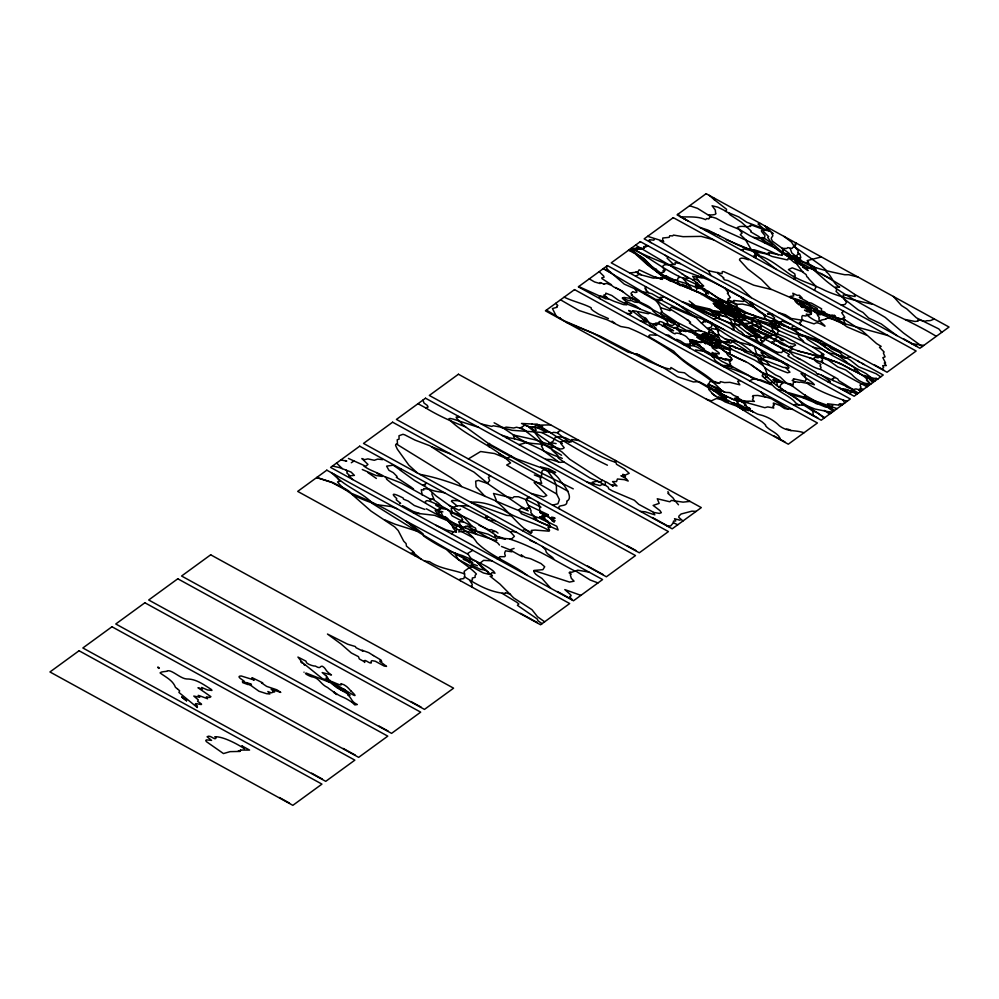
<?xml version="1.0" encoding="UTF-8"?>
<svg xmlns="http://www.w3.org/2000/svg" width="999" height="999" viewBox="0 0 999 999"><rect width="100%" height="100%" fill="white"/><g stroke="black" fill="none" stroke-linecap="round" stroke-linejoin="round"><path stroke-width="1.5" d="M813.773 269.181L808.191 268.057A8.404 1.961 27.2 0 0 806.443 267.595L804.907 267.395L807.579 268.544L806.668 268.918L808.091 270.604L802.672 267.12L804.232 267.233L800.224 264.26L804.52 266.92L802.209 264.872L794.392 262.65L789.235 258.266L792.532 258.616L785.339 254.895L790.321 256.506L779.982 250.399L750.074 235.776L739.485 229.52L727.447 224.538L716.071 218.232L711.026 216.758L697.489 208.354L689.61 205.719M401.348 469.068L400.462 470.379L414.573 480.507L426.935 487.687L436.251 496.053L454.358 509.078L454.97 510.501L463.861 517.195L472.327 526.56L467.37 526.223L497.552 542.769L499.512 545.079M410.826 553.521L413.049 552.447L421.191 559.215M710.988 275.562L708.416 270.717L722.077 273.651L722.277 271.591L723.738 271.616L753.758 285.202L772.102 289.673L797.652 300.674L811.238 310.327L845.404 324.038L843.168 319.28L836.5 317.844L834.34 315.197L834.677 315.871L832.005 314.997L831.405 315.622L826.148 313.836L824.6 312.038L821.066 310.677L821.64 308.816L811.5 303.159L806.892 302.135L807.429 301.76L799.325 297.315L802.085 297.902L799.437 295.254L797.239 295.354L792.819 293.231L793.78 295.954L790.246 296.366L795.129 300.125M724.6 287.887L728.471 292.769L727.347 293.219L730.394 297.527L728.895 298.551C724.487 299.3 736.101 303.409 733.728 300.437L743.194 301.473L744.155 300.549L753.034 306.693M770.753 330.956L774.163 331.805M717.856 272.34L717.906 273.451L723.838 277.909L723.226 278.359L724.525 279.832L727.896 280.557L740.234 287.125L751.31 297.702M615.434 462.15L615.521 460.489M760.589 344.855C758.229 341.483 755.669 338.773 756.068 337.55L747.539 333.104L735.326 323.651L733.828 319.443L736.013 317.495L741.62 314.972L745.179 315.946M667.22 526.086L670.641 525.949L673.388 522.752L673.488 521.116L675.799 520.991L674.525 518.706L680.057 520.254M432.704 499.063L438.573 503.259C446.441 510.439 430.244 499.925 426.386 500.711L425.224 501.91L425.799 503.259M626.71 313.411L630.644 313.811L630.606 312.999L631.693 313.099L628.696 310.464L631.992 311.626L632.866 311.488L632.654 310.714L636.713 311.276C638.249 312.637 639.56 315.334 643.793 317.345C647.452 317.694 647.152 322.015 651.223 325.699L652.085 327.098L649.7 326.024M623.788 299.438L625.411 299.9L622.252 298.052L627.335 302.772L625.124 302.547L625.736 303.596L624.999 303.434L618.618 300.362L611.838 295.517L605.781 293.157L605.744 294.568L603.808 295.092L608.516 298.876L614.273 301.398L623.463 304.595L626.81 304.795L626.336 304.158M712.075 298.401L726.273 302.947L729.807 306.481C723.676 308.741 734.852 310.789 732.542 313.224L729.495 311.538L726.385 313.137L726.585 313.911L724.725 313.661M793.98 405.257L794.48 404.583L804.445 405.394M733.766 399.737L730.269 398.164M719.567 347.39L725.374 352.023L748.288 362.999L763.099 373.102L769.542 375.349L783.578 382.542L789.385 383.791L803.858 394.468L816.146 401.561L817.407 403.746M786.388 254.57C782.791 251.186 793.681 257.317 794.767 256.393C796.54 257.18 798.351 257.667 799.799 258.704C804.882 266.945 833.69 272.465 844.779 274.737L848.638 274.713L857.966 277.023M479.32 563.698L483.603 560.364L491.845 560.814M795.529 242.732L794.692 246.94L798.301 250.774L797.776 252.385L798.588 253.858L796.565 255.519L797.677 257.555M842.095 364.585L833.641 360.989M796.727 302.734C805.044 306.681 796.503 301.049 801.735 303.659A18.794 4.383 27.2 0 1 802.172 304.171C804.307 305.819 807.866 307.742 809.615 308.816C813.71 310.402 803.646 308.579 809.864 310.639C809.302 311.413 815.047 315.696 807.13 314.385C801.722 311.825 822.527 327.684 818.818 318.631L819.43 317.819C813.036 309.977 823.988 319.068 819.704 311.576L817.569 309.99L817.257 308.516C809.103 303.446 799.113 299.45 790.284 297.565M745.791 240.322L751.985 250.724L776.423 269.443M460.327 580.706L460.077 579.07L463.811 578.596L464.722 575.799L464.16 571.403L469.218 567.682L473.476 566.308L471.228 563.036L463.286 559.315M698.913 288.137L704.832 290.022L702.647 288.474L701.598 285.677L703.708 286.014L697.539 280.195L694.967 279.27L692.682 279.745L685.576 276.248L670.779 265.884L635.564 245.117M655.619 277.247L662.262 279.383L661.887 278.221M500.249 558.453L499.75 560.289M692.082 340.097L694.854 342.332L690.009 340.297L687.662 338.137C685.913 334.677 674.512 331.618 675.099 333.866C670.354 332.904 660.739 321.178 656.156 324.65L655.356 323.189L659.165 322.877C657.292 318.731 669.755 325.612 663.448 323.788L665.759 326.436L662.287 326.173M412.874 489.335L413.524 488.973L411.113 487.062L396.341 477.31L397.053 476.448L393.306 472.702L388.961 470.317L386.601 466.146L393.231 465.172L400.462 470.204M655.332 333.978L656.018 335.152L649.937 334.902L648.838 335.764L650.274 337.462L673.688 351.173C684.627 363.436 700.961 370.392 713.461 381.268L718.593 382.992M382.255 458.578L382.629 459.652L377.672 459.09L374.3 460.289L367.857 458.878L364.598 459.665L361.875 458.541L367.957 464.423L365.759 466.233L348.426 458.441M753.034 251.298L766.495 253.946L772.227 256.518L786.812 259.802L787.874 259.765L788.074 258.416L793.256 258.903C814.073 270.13 835.164 280.682 854.657 294.38C881.255 309.503 910.176 320.404 936.3 336.326M719.317 345.392C721.528 346.066 718.418 342.744 721.603 342.707L718.681 337.362L701.41 331.056L695.391 330.669L695.878 332.267L693.356 332.942L688.673 331.793L687.2 330.394L694.268 331.006L678.858 323.201L664.884 318.469L661.35 314.373L660.913 313.162L661.987 311.301L660.601 308.679C660.863 305.419 653.109 297.877 656.793 301.149M246.628 682.667C241.908 682.03 250.125 683.741 248.264 684.69M800.361 359.39L793.843 356.006L789.497 351.561L789.997 350.949L789.135 350.075C792.569 351.149 793.044 347.977 790.284 346.241L792.232 346.728L795.616 345.142L794.43 343.931C788.473 344.68 783.778 337.774 777.609 337.088L761.263 328.983L729.857 311.064L726.885 308.167L712.524 298.838L694.218 290.209L682.267 285.751L677.959 282.68L677.896 281.181M777.609 337.088L774.612 339.061L774.175 341.958L771.116 342.507M701.773 350.262L703.671 350.761L703.97 348.626L690.084 341.333M704.095 311.064L701.835 309.927M777.497 386.026L776.897 383.216C777.572 380.407 786.151 381.668 780.344 385.214L780.369 386.975L778.92 386.925M550.774 588.311L541.97 578.433C539.348 576.51 533.241 573.95 534.015 570.441L542.894 569.68L544.705 566.758L540.983 563.536L530.606 558.703L525.149 557.454L521.166 554.882L522.302 556.73L509.552 549.687L501.498 546.465M743.019 400.686L748.064 401.71L744.667 401.511L746.103 402.547L744.38 402.51L737.062 400.149L738.049 403.221L736.663 403.097L757.467 414.086L762.999 415.621C769.43 417.869 774.774 421.041 779.445 425.849C788.236 432.38 794.58 429.558 804.008 432.754M701.086 331.069L689.36 322.989L690.596 322.215C682.092 315.809 667.944 307.992 656.955 301.149M796.315 243.169L794.804 246.928L792.944 247.178L792.07 248.439L787.649 247.577L786.85 248.464L781.817 248.351L783.653 249.837L782.642 249.675L783.366 251.985L782.392 252.41L782.979 253.659L781.643 254.046L782.242 255.394L768.693 252.622L768.119 252.947L769.155 254.133L768.231 254.146L753.97 249.7L753.009 250.137C735.826 246.566 721.915 234.852 705.082 230.27M727.235 353.097L730.281 352.41L729.707 350.324L720.192 345.529M763.099 373.102L762.362 375.524L762.986 376.024L762.287 376.123L767.17 380.494A11.026 2.572 27.2 0 0 769.754 382.542C772.652 384.565 769.068 381.181 773.151 382.442M375.786 504.595L391.246 506.53L397.34 508.916M694.967 279.27L692.644 276.286L701.485 277.884L703.721 277.073L702.672 275.849M806.742 311.176C809.689 311.076 807.292 312.862 806.742 311.164M630.394 248.888L643.269 258.629L658.641 273.264L668.319 279.932L709.59 297.065L727.759 308.591L731.418 309.315L731.568 306.818L727.172 302.222L716.42 297.178M682.492 307.455L683.154 307.192M711.75 322.902L705.169 320.517L703.458 321.191L702.484 323.264L701.435 323.139L695.466 317.133L677.147 303.896M363.836 466.021C370.691 471.291 380.244 473.051 386.476 478.059L386.563 479.183L392.07 483.666L438.499 510.776L441.383 512.862L442.569 515.771L448.189 519.205M798.938 334.827C796.415 336.663 802.659 339.273 803.745 341.845C789.997 334.865 774.113 329.633 760.539 321.004M468.256 505.806L457.33 505.781L455.057 506.593L451.198 508.553L452.197 512.35C467.819 517.082 482.38 526.286 495.779 535.152L494.842 537.762L488.036 534.165L475.099 530.719M699.874 337.187C704.957 343.544 712.811 343.256 719.867 343.818M733.865 312.812L734.839 312.05M729.557 349.662L730.119 348.027M446.565 518.256C456.805 526.023 469.767 531.018 476.885 542.619C491.021 556.605 511.401 563.274 527.36 575.449M665.396 323.639L672.24 325.624L675.237 323.776L674.824 322.44C658.728 310.939 638.798 304.807 623.451 292.12C620.342 289.161 612.05 287.412 611.176 284.553L601.96 278.609L601.785 277.859L604.058 277.247L603.696 276.061L599.175 271.641M823.263 343.756L822.252 344.193M720.941 358.154L720.254 357.592L724.799 359.428L725.511 358.803L731.53 360.227L729.582 360.602L725.736 359.415L725.798 360.115L720.941 358.154L712.437 356.93L711.113 355.269C701.922 351.611 697.589 344.343 688.86 345.941L690.297 347.527L689.647 347.964M750.686 302.21L753.246 304.295L752.634 305.132L754.02 307.068L762.237 312.987M724.362 329.82L715.634 325.424C714.435 326.648 717.332 330.257 718.818 331.144L717.881 331.518L719.043 335.052L729.008 341.383M792.669 259.016L780.431 252.11L772.939 246.328L771.378 243.069L763.523 237.675M758.079 335.277L749.725 336.388L748.601 337.612C742.806 335.726 744.205 332.804 738.636 330.369L732.804 324.363L739.372 325.125L742.319 324.176C748.775 324.787 729.258 310.077 727.035 313.174M560.264 317.882L559.415 318.519M432.43 492.907L431.855 494.143L433.953 499.088L429.508 498.688L401.024 482.929L385.577 476.923M713.611 197.752L714.248 199.663L726.573 209.291L726.298 210.876L725.187 210.926L726.398 211.85L738.773 216.92L746.815 222.265L769.992 231.081L764.21 229.995L763.411 231.406L768.631 236.626L767.694 237.362L770.529 241.521L779.982 250.399M353.921 461.026L351.311 462.749M481.306 423.988L491.758 426.411L493.244 425.761L504.433 427.759L506.156 427.122L513.698 428.009L516.558 427.247L520.354 428.184L524.825 425.099L530.731 427.347L539.285 427.485L540.447 426.286L542.669 426.136M773.363 382.629L775.361 381.93L775.074 380.756L776.385 380.831L782.617 383.166M778.371 334.365L786.163 337.437L805.793 347.802L816.757 354.695L839.372 363.099L861.8 374.837M631.493 248.089L634.377 249.151L642.794 249.226L644.405 247.64L643.943 246.528L648.588 246.154M733.828 319.443L741.695 322.964L746.54 326.586M733.104 329.757L734.09 329.32L733.89 328.159L729.57 322.939M832.866 378.534L835.176 377.522M846.103 385.651L846.503 387L853.783 389.947L838.798 380.669L837.749 378.933L820.416 369.18L821.066 367.195C817.969 365.097 823.089 365.072 819.692 363.624C814.235 361.488 810.713 355.919 818.144 357.829L821.44 355.944L823.551 355.944L821.228 354.058L824.025 354.67L813.211 347.265L803.184 342.07M758.89 342.332L760.164 342.932L763.086 341.858L760.489 339.772L761.413 340.696M747.764 327.26L759.802 335.502L758.041 335.327M440.896 505.744L449.088 510.402L449.95 511.738L461.488 517.482L462.724 519.755L461.413 520.229L463.186 521.915L458.616 521.778L461.888 527.509L456.381 525.524L456.406 530.282M531.318 493.506L543.693 496.815L546.778 495.504L534.128 482.604L534.927 482.017L541.745 483.354L540.109 478.796C543.481 476.361 539.273 469.842 544.692 469.705M704.432 338.773L710.326 341.658C718.768 342.133 702.297 335.377 705.694 338.224M635.389 249.151L633.416 249.525C655.294 260.402 678.234 268.469 701.236 277.185L702.934 277.185L701.048 275.437L702.01 275.487M718.543 357.879L712.474 354.583L709.44 354.083M661.301 311.813L676.61 322.028L679.183 325C679.77 326.985 675.886 324.663 677.809 326.86L677.509 327.947L673.688 327.834M522.427 530.681L525.049 529.308L531.543 532.692L532.092 531.992L531.256 530.407L535.114 530.069L549.075 531.181L549.6 530.307L547.976 527.185L550.087 527.085L550.137 525.949C548.838 521.216 543.331 520.616 539.81 518.169C499.275 505.132 462 482.18 419.792 474.325M646.078 286.838L645.304 287.088L646.291 287.849C642.419 287.937 648.001 290.272 645.966 290.122L648.438 292.445L643.818 292.158L645.192 294.343M761.176 326.573L761.812 326.536L759.203 328.309C754.632 332.168 768.955 333.291 770.454 336.513M247.852 684.49L242.707 682.654L242.432 681.568L244.68 682.567L243.381 681.693C248.451 682.504 233.679 676.148 241.234 675.986L254.295 680.057L251.723 678.621L252.51 678.733L251.636 678.046L252.397 677.834L262.725 682.829L261.538 682.879L266.633 686.375L276.835 689.809L280.756 692.407L271.154 689.198L274.663 691.882L272.665 691.121L272.914 692.344L271.216 692.806L267.857 691.533L269.855 694.005L266.558 693.681L258.991 691.258L249.425 684.465L251.511 685.227L250.637 684.752L251.361 684.203L246.815 682.667M722.439 308.329L729.857 311.064M497.29 558.941L499.937 556.68L504.657 556.705L505.382 555.781C504.033 552.597 504.932 552.684 505.544 550.824L511.85 551.81L511.001 549.438L514.085 548.426M430.257 501.348L430.856 499.95L429.508 498.688M748.9 329.87L745.754 328.122L741.395 323.526L749.088 323.301L752.122 321.528L751.623 320.741L753.845 319.081L751.635 318.007M790.609 255.544L788.948 253.209L772.402 241.171L771.478 239.211A25.312 5.907 27.2 0 1 771.865 237.25L772.876 235.677L771.365 232.605L773.351 233.629M752.896 345.492L754.395 346.803L756.83 354.545L761.588 357.742L761.937 359.215M756.817 324.126L755.556 324.75L756.305 325.449L755.669 325.711L749.912 325.861L760.052 331.593M701.198 294.58L702.022 294.418C721.94 306.793 717.457 304.47 733.666 309.553C741.832 313.424 741.171 313.224 743.631 316.883C752.597 321.578 735.801 314.048 739.347 318.456C740.746 320.417 735.888 317.52 740.122 320.242C741.183 321.578 735.801 319.38 735.139 318.356M852.796 390.097L850.723 392.52L851.123 391.333L856.967 394.143M475.561 533.941L474.537 531.118L476.048 529.97L475.474 528.059L452.147 515.934L450.437 513.036L452.197 512.35M780.943 388.211C785.501 393.032 794.767 395.729 799.962 401.298L802.259 403.983L812.849 411.138L813.261 415.834M682.979 218.044L686.088 219.842M487.337 483.116L489.66 480.544L488.399 477.297L490.721 476.073M680.331 263.586L675.049 262.675L675.149 264.498L664.472 264.785L662.212 266.696L665.109 270.592L662.986 270.504L663.798 271.928L658.816 273.401M699.587 281.78L696.44 277.822L698.251 276.298M771.066 383.316C776.398 391.446 790.596 395.891 795.816 403.009L798.95 404.932M823.176 362.962L821.116 361.076L822.464 361.151L822.477 359.39L820.366 356.88L797.876 350.924M735.351 317.719L736.275 317.17M799.212 334.965L799.05 333.841L822.452 341.621M813.211 347.265L822.015 349.275L828.783 352.997L834.565 354.046L845.616 358.304C847.976 357.142 847.689 357.13 850.087 356.793M732.067 311.538L730.694 312.65L731.842 313.499M752.547 251.049L744.63 249.013L742.994 249.138L743.256 250.237L741.408 250.212M826.011 318.731C828.77 316.795 835.851 320.654 841.308 323.064A6.618 1.548 27.2 0 1 842.257 323.314L843.755 323.514M437.162 510.027L438.998 512.549L438.836 513.723C443.494 518.281 451.261 521.915 453.109 528.046C459.802 536.55 454.745 528.871 452.584 532.942L451.211 533.641M399.737 503.546L400.636 503.384L396.278 499.825L396.74 498.538C387.362 490.334 399.75 496.116 403.271 498.126L403.434 499.163L408.091 500.998L414.31 505.506L424.85 509.428M714.635 343.306L719.717 347.527M686.962 330.781C667.232 318.469 642.345 310.264 625.661 303.446M755.281 257.829L756.206 256.805L755.581 256.144L754.083 255.557L753.82 257.03M539.797 511.713L539.535 505.594L537.425 501.71M709.003 331.805L712.225 332.667L713.036 331.768M823.363 356.468L821.603 355.969M708.341 328.721L711.438 330.319L711.338 328.908L712.662 328.609L717.057 329.57M764.747 377.909L765.222 377.16L767.931 377.485M331.156 472.577L336.9 477.422L339.872 481.318L337.525 481.893C346.141 492.982 360.627 499.113 373.376 503.296M629.208 249.762L632.954 251.773L634.153 251.536L633.89 250.274L630.856 248.551L634.278 250.412M730.082 309.29L738.898 315.022L745.104 316.745L752.946 320.741L753.196 319.53M662.537 279.208L653.558 276.523L639.148 269.83L637.737 272.053L629.682 272.964M753.546 237.375L762.487 238.686L765.758 241.708L771.802 245.105M730.993 312.362L732.354 311.713M665.634 319.368L664.185 317.719M737.874 320.08L732.829 316.933A7.967 1.861 27.2 0 0 732.504 316.895L728.383 315.097L715.059 305.869M807.167 337.799L806.53 338.411L807.829 339.61L832.467 355.594L866.208 373.676L871.478 377.797L877.721 379.021M436.85 504.295L435.839 505.257L441.208 508.254L446.428 509.003L451.511 512.549M731.218 357.942L729.507 356.593C726.685 354.957 727.322 353.296 725.686 351.735M776.598 334.702L773.126 331.156L771.665 327.098L774.1 326.96L776.722 325.399M680.631 216.845C688.623 217.195 697.527 216.021 705.594 219.655L706.73 218.494C711.113 220.167 707.816 216.533 710.651 217.345L711.026 216.758M560.751 430.419L558.041 431.78L558.478 432.929L553.508 432.342L551.56 433.141C547.714 429.807 543.419 433.529 539.235 432.23L512.087 430.307L501.011 427.422M689.185 300.974L695.416 305.682L709.902 309.041L722.027 315.459L735.614 320.741C745.966 325.15 758.84 344.405 770.616 336.551C772.215 333.366 777.372 335.989 777.809 333.803L777.447 332.517L778.658 331.131L776.61 327.709L779.969 326.548L777.971 323.614L779.744 323.439L784.028 325.886M767.244 227.198L769.605 230.881M723.888 366.77C736.013 369.168 747.851 375.774 759.49 380.207M749.974 301.823L751.323 304.283C756.78 311.526 765.634 316.134 774.113 319.143L774.562 317.732L770.704 314.348L773.139 314.548M671.628 322.764L670.092 320.229M750.811 331.456L752.871 332.005L750.349 329.483M849.088 368.506L874.849 381.106M732.542 311.338L735.851 308.566L737.112 305.582L733.341 302.872L725.923 301.698L726.31 303.034L736.3 306.83L746.353 312.5L754.857 315.921M730.706 365.584L726.847 365.622M489.16 520.167L495.329 520.666M792.082 327.11C792.632 325.612 794.03 326.723 793.331 325.637M731.156 310.252L730.506 310.389M845.878 386.113L818.356 373.876C819.242 375.324 815.808 373.301 816.083 372.315L788.261 356.281L787.836 355.607L789.447 354.545L782.916 350.637L781.755 352.56L776.148 352.085L778.071 354.458M505.894 437.5C525.312 438.761 541.982 451.96 560.277 457.467L562.3 458.391M722.764 303.896L723.276 304.483L722.24 304.882M876.398 378.521L875.411 378.683M649.562 312.575L648.351 313.761L637.899 311.576M854.57 294.455L855.156 296.516L845.479 294.78L843.044 295.155L844.28 299.25L846.553 302.322L844.954 304.508L841.183 305.007M735.614 320.741L736.438 319.917L738.311 320.417L741.37 322.402C756.892 333.579 776.985 338.286 789.198 347.14A4.058 0.949 27.2 0 0 791.595 348.589L800.574 351.71M662.674 275.936L664.722 276.186L680.506 285.652M781.181 348.052L752.572 332.255M677.509 327.947L676.535 329.358L678.87 330.594L681.006 331.193L682.829 330.532L685.951 331.631L685.814 330.632L687.125 330.781M789.497 351.561L784.577 349.762L782.916 350.637M743.668 350.537L728.234 344.917L729.869 346.928L729.407 347.49L731.68 349.076L730.793 349.712L721.927 348.451L718.418 346.403M853.745 389.448L855.931 388.886L861.912 390.547M656.368 277.959L653.196 278.122L639.085 274.325L635.614 276.236M622.877 298.077L623.938 297.415L625.461 298.089L624.75 297.54C628.359 298.526 632.592 297.49 638.498 300.986L639.023 300.599L631.243 295.005L632.317 295.042L630.993 293.344L632.754 291.646L635.027 292.495C639.772 292.445 634.59 290.684 635.339 289.061M426.136 482.667L425.112 483.803L425.537 484.977L422.44 484.74M714.135 310.726L723.276 312.075L720.516 309.378L720.279 308.491L722.652 308.529L719.305 304.545L720.167 305.856L718.868 305.494L720.641 306.855L718.843 306.493L721.465 307.442L720.379 307.355L725.436 311.151L715.671 305.819L719.168 308.167A5.707 1.336 27.2 0 1 720.104 308.579L719.879 308.666M456.393 525.611L450.924 524.3L447.827 520.829M458.591 531.893L463.973 531.106L468.668 531.768L495.354 540.422L496.815 540.471L495.966 538.174L499.962 537.999L505.232 539.323M798.201 304.158L799.462 304.832L798.301 304.146M488.386 572.115L477.247 562.387L482.155 567.869L492.032 575.212L492.382 575.986L490.084 576.223L499.912 584.04L513.723 597.951L531.98 609.702L537.524 616.745L544.63 621.803M874.375 381.044L869.917 379.795L873.001 382.455L871.69 381.156L872.252 380.669C872.152 378.658 875.873 378.284 877.909 378.883M739.522 314.61L740.983 314.348L737.474 311.064M708.016 321.603L704.794 320.816M791.071 324.388L781.967 321.029L779.744 323.439L777.884 322.752L773.738 325.1L767.919 324.687L745.354 317.807L743.98 313.873L745.679 313.561L745.167 312.999L718.88 298.763L704.682 289.186M790.221 394.38L802.234 397.49L825.311 406.93L831.543 407.729L827.497 403.783L838.099 405.045L839.922 403.708L843.069 404.283M635.089 353.796L636.825 354.308L628.096 352.147L592.232 332.804L564.285 320.854L546.428 310.09M821.403 256.943L807.155 260.589L808.691 262.15L807.479 261.913L808.503 264.011L812.287 266.333L811.725 267.208L810.389 266.97L825.811 280.632C843.581 295.417 865.196 305.219 885.214 317.42L903.546 333.042L922.277 346.541M755.581 256.144L756.231 255.719L755.369 254.782C766.558 256.531 776.598 265.047 785.938 271.453C797.402 280.594 812.112 283.704 825.062 290.509C840.171 297.265 856.655 300.699 872.364 304.208M832.017 378.946L833.378 380.569M754.745 318.419L760.189 320.904L773.563 324.325L777.534 321.89L780.294 322.202M815.783 267.907C811.575 267.507 820.441 272.252 813.798 269.181M869.205 385.227L867.644 384.016C861.475 382.654 855.881 379.083 851.76 374.488L845.741 369.98L837.699 366.92L828.508 360.189L821.465 357.255L822.427 357.704M772.002 342.957L772.327 341.845M833.129 404.682L831.156 406.655M774.237 340.122L777.746 340.746M798.438 258.204L800.811 257.692L799.912 254.146L798.176 252.972M445.479 517.657L445.142 516.72L446.915 517.932M664.123 270.617L663.798 271.928M468.356 458.928L480.631 451.523L494.53 453.546L506.793 458.628L511.063 455.994M656.793 300.724L656.867 299.712M785.701 367.595L783.204 367.382L763.486 359.578L762.674 358.479L765.047 357.217L761.038 352.522L764.135 353.122C771.116 359.178 783.84 360.814 788.985 367.644L788.448 368.394L785.701 367.595L789.972 372.202L787.524 372.764C778.221 369.543 770.379 365.197 760.614 362.649M796.528 260.127L807.105 262.999L814.148 266.895M821.028 369.568C810.826 367.207 807.017 361.75 797.339 358.154M761.55 332.093L761.138 332.842M764.922 314.785L762.699 313.236M633.728 248.601L638.885 247.677L642.807 248.476L644.405 247.64M489.597 443.419L487.887 444.78L489.26 446.878M881.593 369.23L883.603 367.595L882.654 365.659L886.325 365.547L884.652 363.761L884.34 362.874L885.589 363.024L882.841 357.654L885.077 356.868L883.366 352.997L884.127 351.998L879.495 347.327L881.18 346.391L876.598 343.581L862.249 330.906L845.117 319.93L843.168 317.707L844.842 317.345L841.707 312.699L843.818 311.301M771.727 320.879L772.939 320.204L777.534 321.89M684.59 275.462L687.986 277.522M715.446 355.007L715.621 354.146L712.2 352.397C710.476 354.957 717.969 354.146 718.106 357.455M730.481 312.612L731.33 312.188L739.06 316.671M666.196 275.736C668.855 279.358 678.683 282.517 677.934 278.097L679.42 277.447L678.783 276.323C662.399 268.219 647.777 256.943 631.78 247.877M346.69 461.014L345.204 460.514M628.796 250.25L637.649 255.07L650.774 267.158L657.404 271.928M755.369 337.187L763.336 337.774L764.784 336.626L769.642 336.675M754.37 333.254L754.058 330.844L758.516 330.544M676.847 325.662L677.772 325.861M732.542 313.224L730.918 313.599L736.013 317.495M866.333 335.09L847.015 326.873L841.096 322.602M758.678 341.77L748.726 337.487M780.556 439.935C778.883 432.767 769.867 431.231 765.509 425.711L765.609 425.012A34.391 8.029 27.2 0 0 761.85 421.69L737.299 406.343L725.024 401.885L713.835 395.005L708.753 389.473L708.403 385.214L709.777 381.643C712.424 380.294 720.816 386.201 720.329 381.606L724.525 382.58L729.894 382.342L739.847 384.827L737.687 381.256L740.271 380.619M721.403 365.397L726.635 365.547L734.103 367.582L748.513 375.299L753.433 378.996L761.076 380.057L771.166 384.091M753.92 318.269L752.959 318.381M533.816 571.166L534.715 570.779L569.542 582.067L574.088 581.181L571.278 578.271L570.304 574.787L571.228 574.125L569.118 572.852L569.842 571.99L571.853 572.24L577.684 570.179L588.935 572.065M814.497 290.347L816.083 286.463L808.366 278.384A3.084 0.724 27.2 0 0 806.855 276.748L806.156 274.613L803.146 272.452L796.078 263.212C795.704 260.177 790.571 256.306 796.915 259.902M351.511 493.981L370.966 511.063L394.73 526.948L398.189 530.544L403.733 541.208L406.081 543.568L406.456 546.091L413.673 552.072L414.972 555.806M738.136 311.925L738.835 313.561L738.024 314.098L735.501 312.724M608.516 298.876L605.681 298.763L578.733 286.551M649.213 256.968L647.389 257.367M766.583 374.25L764.385 373.539M732.367 329.358L733.278 329.558M518.918 444.642L524.937 443.106L525.661 442.182C534.178 444.742 543.244 442.644 551.148 447.415L554.932 447.028L560.277 449.026L562.699 448.726L564.223 447.752L561.088 443.881L560.801 441.945L564.335 440.884L571.053 442.058L571.803 439.51L579.32 440.621M443.531 508.479L439.498 508.578L441.208 508.254M733.94 312.275L738.91 313.961C744.442 314.41 751.111 319.63 755.981 317.282L755.781 316.658M708.366 214.797C710.851 215.172 718.006 215.047 715.521 212.425L715.321 210.102L712.075 205.769L717.794 207.155L725.511 210.964M742.057 349.85L745.229 352.098L746.565 351.586L745.866 350.137L730.281 340.159L725.012 338.786M764.834 225.874L768.393 230.319M749.475 380.819L753.433 378.996M723.85 316.171L715.259 314.635L713.361 316.021L689.56 305.856M726.473 396.703L728.109 397.415M492.357 531.918L495.704 531.381L498.014 533.129M794.23 279.221L795.291 278.733L793.805 276.286L795.216 275.999L794.779 273.826L788.423 269.568L792.219 267.844L803.159 272.028M748.413 258.916L748.488 259.415C750.074 261.201 741.77 256.194 739.76 258.966L739.46 259.915L747.677 268.906L761.45 279.558L771.041 289.385M800.586 329.62L792.969 329.533M822.701 357.492L824 357.267M669.205 280.419L671.89 280.944M461.101 505.869C477.684 514.71 494.567 522.602 510.501 532.005L512.312 531.393L516.695 532.392M730.381 357.105L732.255 359.44L731.043 359.84M762.374 363.112L759.939 358.916L766.258 361.426L769.829 365.497M765.621 397.065L757.804 395.454L752.996 395.616A8.691 2.023 27.2 0 0 753.084 396.128L752.484 396.516L753.496 397.677L752.509 399.637L754.432 401.448L748.913 401.136L744.842 402.098L764.822 407.704L767.694 406.905L773.775 408.004L772.851 406.481L774.075 405.644L773.238 405.007L774.237 404.258L773.226 403.209L773.888 403.159L779.807 405.407L784.527 408.516L788.248 409.19L771.54 398.776L764.522 396.553L760.988 391.995M489.435 530.144L491.171 529.582L494.755 531.306M528.946 497.065L527.584 497.452L525.961 499.962L526.76 502.41L531.106 510.764L530.794 512.587L536.838 519.355M687.3 277.023L687.886 278.434L682.567 278.047L687.811 283.928L675.824 280.519L665.222 275.811M417.994 403.708L425.524 407.804L428.084 407.093L427.36 405.444L424.013 403.059L422.989 400.062M661.6 278.496L660.776 277.51L671.865 279.645M653.496 512.4L659.352 513.411L661.338 512.674L659.902 510.551L653.146 505.419L659.178 503.396L657.28 498.751L669.829 501.773L671.44 500.424L683.066 502.135L690.022 501.398M777.634 389.385L785.763 391.246M647.677 245.654L646.178 245.679L646.116 246.803L643.831 246.765M438.499 510.776L442.882 511.875M790.334 319.131L792.407 318.644L803.171 320.429L814.023 323.876L815.858 323.014C819.417 321.366 831.305 331.593 820.766 322.015C818.006 319.817 824.874 319.717 825.986 318.956M795.229 330.731L793.681 329.682M545.167 520.267L547.789 521.016L539.522 516.72L545.154 518.206L541.908 515.671L544.655 516.308L543.631 515.309L545.329 515.684L540.134 512.499L548.176 515.896L546.353 514.76L548.414 515.197L547.902 514.572L528.396 505.382M717.844 302.66L717.307 303.446M701.435 323.139L709.402 330.407L708.004 334.34L702.197 334.24L709.477 334.653L728.833 345.504L733.191 346.041L736.65 347.977M640.359 320.904L646.753 322.153L632.792 311.226M713.973 300L715.034 299.787C740.446 314.76 770.479 317.595 796.003 331.531L796.091 332.23C810.439 340.222 826.235 344.18 840.896 351.748M727.472 302.522L729.894 303.034M550.724 424.912L537.35 425.149L535.289 425.487L534.865 426.748L530.731 427.347C537.375 435.776 547.365 439.747 554.932 447.028M754.395 346.803L757.005 347.752M655.219 269.88L656.518 269.231M762.936 341.146L764.173 340.921L764.597 339.023M796.69 302.759C790.946 298.114 803.396 303.072 795.254 299.837M540.921 477.609L534.353 474.95M786.425 429.145L787.112 429.133A3.921 0.912 27.2 0 1 788.848 429.483L791.008 430.644M552.547 505.157L557.942 503.771L559.44 499.55L556.605 493.956L556.331 485.227L553.471 478.933L546.628 469.73L516.096 458.741L488.024 443.194L462.987 425L456.393 417.944L456.156 417.082L458.928 417.033L458.703 416.433M845.204 319.93C833.041 317.794 818.606 310.739 806.006 306.181M803.308 307.48L801.448 306.755L803.096 307.555M556.118 443.606L550.861 442.644L548.738 443.044L548.726 444.243L534.59 439.697L513.224 434.94L514.56 438.811M766.907 319.955L760.439 318.444L753.508 315.372M736.6 397.015L742.22 400.537L734.727 398.189L744.267 401.486L743.056 400.499M640.521 511.426L645.217 511.8L654.82 514.835L653.046 512.037L638.723 504.32L634.34 500.237L612.524 490.971L608.653 488.786L608.341 487.312L605.906 485.601L599.363 481.993M711.563 341.358L703.471 337.575M846.116 362.063L852.759 366.271L855.082 368.431L854.32 368.956L856.992 370.254L859.49 373.251M332.517 466.009L339.672 467.657L351.111 472.09L354.408 475.374L348.863 475.936L352.709 479.557M887.936 335.514L843.755 323.489M783.578 382.542L782.229 382.667M847.277 401.211L843.056 400.112L844.679 403.097M699.737 308.629L701.785 310.127M472.739 550.324L467.619 553.471L471.416 559.128M718.868 334.677L716.058 334.69L712.225 332.667M841.433 389.248L843.243 388.686L858.004 393.394M494.93 535.739L504.42 538.461L511.451 539.073L514.41 536.338L510.501 532.005M413.424 512.887L434.553 515.334L468.431 529.208L477.385 534.502M699.974 227.46L707.791 230.007L716.071 234.216M628.496 250.274L632.467 250.774L633.728 250.025M727.172 302.222L727.884 301.948L727.509 300.736L728.92 300.362M471.116 559.29L469.13 560.489L469.468 562.887M833.591 361.288L826.86 358.616C818.443 357.48 809.827 353.359 801.398 351.948M459.041 500.736L452.023 500.462L451.423 501.323L457.117 505.906M722.502 308.254L724.462 308.891M756.268 253.908L754.919 253.971L755.506 254.757M424.425 560.988L429.558 561.7C440.247 568.968 453.209 569.667 464.697 573.95M843.556 390.409L845.878 389.435L848.213 390.434M760.501 223.501L758.054 224.026L762.499 227.76L763.348 229.37L761.463 230.657L761.588 231.506L764.997 235.702L764.46 237.75L761.862 237.55L762.487 238.686M753.196 345.779L734.627 341.208L732.255 341.421L730.843 343.181L708.116 338.236L702.459 338.211L702.06 339.148L703.246 340.334L705.806 340.934M843.418 400.075C829.507 395.167 816.695 389.972 807.155 383.329L800.386 382.03C799.924 383.154 795.354 380.969 793.406 382.08L793.181 384.627L789.385 383.791M705.157 289.585L701.385 287.287L697.314 282.992L695.953 283.029L697.964 285.527L695.429 285.464L696.84 289.685M807.904 336.975C793.356 334.727 779.982 327.772 767.457 320.204M797.439 257.492L797.702 258.841L794.555 257.879L793.568 256.368M706.33 319.93L706.33 320.991M689.797 339.523L699.899 342.17L703.521 341.808L701.885 340.097L703.246 340.334L705.544 343.856L706.368 343.294L716.171 348.364L717.981 347.952L714.235 345.342L720.966 348.726M736.625 397.04A17.832 4.158 27.2 0 0 737.262 397.215C741.033 397.777 734.078 396.054 732.592 394.543C729.245 390.621 727.06 394.205 721.628 390.709C709.14 376.198 691.183 368.906 677.584 356.019C662.424 344.755 646.041 334.952 628.558 327.859L620.716 326.498L607.167 319.792L578.933 310.464L560.526 299.812M777.859 334.89L753.795 321.191L751.66 322.814L745.067 324.563M812.512 410.914L817.407 412.887L824.138 418.082M841.945 323.476L844.792 323.826L836.363 318.519L817.744 311.376L808.703 305.219L798.288 301.086M726.385 313.137L722.739 312.275M749.387 336.613L743.206 335.302M690.009 340.297L690.184 343.244L689.347 344.156L686.4 344.118L686.9 344.805L682.517 344.043M531.78 424.001L521.503 423.451L530.806 427.609L534.09 430.219L536.226 430.344L534.865 427.485L536.213 427.347L546.116 431.768L547.377 431.568L537.262 425.399L539.21 425.362L537.237 424.113L533.653 424.175A3.459 0.812 27.2 0 1 532.817 424.076L531.73 423.738A11.039 2.572 27.2 0 1 531.73 423.738M432.018 446.953L450.049 453.746M804.295 373.713L800.998 373.564L803.296 375.849C806.243 378.821 812.574 381.88 814.385 384.765L807.254 382.392L807.155 383.329M792.707 409.415L787.549 408.703M799.749 329.158L790.097 328.184L787.749 326.985M827.659 381.68L830.144 382.267L829.133 381.281L830.181 381.256L821.49 375.187M468.706 529.358L474.113 530.219M530.469 497.902L528.933 497.639L526.485 499.138M511.176 515.746L506.73 515.409L470.966 502.422M655.719 324.076L652.497 324.787L656.081 328.396L655.806 329.383M696.078 511.413L691.932 511.151L681.093 514.01L678.87 516.121L678.821 517.407L682.979 520.966M789.497 327.897L774.113 319.143M721.54 304.77L718.98 304.308M779.083 381.243L772.876 379.682L777.522 382.205M715.609 342.232L720.117 342.632M715.147 343.007C718.581 343.918 712.437 338.311 718.681 343.281M822.052 344.505L823.188 344.618L822.676 344.243M674.2 302.285L665.521 297.515M510.539 594.343L505.531 592.682L505.019 593.418C490.022 592.27 476.723 584.677 464.547 576.798M684.028 344.093L685.102 344.031L680.257 340.859L676.76 339.373L675.499 339.785L668.468 335.065L666.383 335.189M802.259 403.983L815.034 409.053L831.917 412.412M648.064 292.794L651.835 293.718L661.987 299.513M741.533 323.351L740.209 323.201L740.609 323.951L738.873 324.663L732.816 324.051L717.944 318.319L713.211 315.11C702.809 310.065 692.931 305.157 682.03 301.71M638.099 302.485L634.577 302.06L630.257 299.987L630.644 300.549L629.158 300.637L625.349 299.5M667.17 323.801L667.894 323.888L667.07 321.478L664.16 318.856M416.296 530.944L394.942 524.175L385.002 519.992M552.509 471.353L548.651 469.83L549.025 470.504C553.708 473.201 558.266 476.748 560.801 481.605C564.535 485.127 573.351 497.527 567.407 500.786L566.808 501.086C568.206 507.967 555.631 503.484 559.652 509.065M340.834 459.952L346.491 461.051M871.478 377.797L864.31 375.399L863.536 376.024L866.845 378.896L866.483 380.219L868.556 382.317L868.581 383.653L860.801 384.253L860.002 385.152L860.926 386.913L860.014 389.036L858.553 389.697L860.476 391.596M727.647 309.066L720.529 306.556M838.673 404.657L841.957 405.082M795.266 260.914L798.114 261.301M549.038 443.993L561.75 451.773L569.655 459.24L602.347 480.407L600.312 482.192L590.197 478.084L563.923 461.975L560.077 462.4L551.098 459.602L545.629 459.315M797.976 261.189L799.35 261.301L798.551 258.304L791.807 252.959L790.271 248.639M732.841 324.45C726.261 323.177 718.393 315.672 713.798 318.968L713.261 318.868M691.808 289.485L690.983 288.137L682.005 284.141M911.637 343.693L923.788 345.442M756.992 338.649L755.981 338.736M467.857 526.548L465.659 526.198L464.41 527.172L465.771 528.084M721.066 399.575L716.458 398.489L711.438 400.824L706.443 399.238M737.299 406.343L742.881 408.454L746.753 408.728M443.568 508.404L445.354 508.553M778.558 380.419L777.497 380.232L778.596 381.406M660.926 274.85L646.965 264.398L635.913 254.445M743.868 298.476C728.97 291.608 715.359 281.293 699.3 276.611M712.15 353.571L712.474 354.583M870.504 384.278L866.033 384.091L867.557 386.426M599.05 481.93L596.715 481.306L592.27 482.217L593.756 483.454M636.688 354.133C648.413 358.017 658.166 367.632 670.666 369.106L670.916 367.482L678.483 372.015L684.49 372.789L689.073 376.386L710.801 389.111L738.149 401.61L736.837 400.849M682.804 344.205L688.386 345.317L690.247 344.58L690.371 343.369L694.68 344.268L690.958 341.596L700.212 345.467L692.494 340.247M488.761 529.757L478.996 525.224M698.388 307.417L714.685 312.1L724.088 313.349M905.306 319.53L915.022 321.466L918.256 321.029L917.656 320.092L918.381 319.83L925.049 321.278L926.96 320.704C931.43 320.979 931.705 319.767 933.303 319.418L934.202 318.881M707.754 328.184L711.151 327.235L712.037 325.262L710.739 323.476C709.677 323.389 704.145 319.368 705.681 321.965L703.483 321.616M722.589 341.995L728.059 342.27L730.619 340.035L734.627 341.208M470.554 502.197C481.93 501.323 492.957 505.244 503.271 509.952C516.945 519.13 533.516 522.015 547.902 529.807M636.051 271.865L641.333 274.75M737.874 320.042L739.797 319.443L744.367 320.267L745.354 317.807M783.016 362.887L787.624 364.56M703.671 350.761L708.091 352.06L711.675 354.358M778.296 312.512L785.339 314.76L791.82 318.781M729.407 310.839L723.988 308.916M488.012 483.653L478.459 480.394L475.661 481.181L476.111 486.9L485.089 496.441M678.783 276.323L700.461 286.201M737.075 400.312L736.151 400.087L736.975 400.686M444.817 492.932C439.81 491.446 434.952 492.007 429.058 488.986L423.613 488.711L423.801 489.997L421.303 489.722L422.115 494.942M436.063 525.324L446.366 529.994L453.746 531.83M793.693 258.429L786.8 254.782M544.817 520.079C550.674 523.239 550.811 523.501 556.768 526.273L558.116 530.007L521.515 513.761L518.681 509.977L521.353 507.967L528.259 510.864M757.542 379.558L771.303 384.74M587.137 482.105L599.974 485.601L602.097 484.49L605.444 485.077L605.194 481.843L606.381 481.98L613.211 486.251L612.35 484.777L616.995 485.964L612.562 481.593L616.533 481.568L617.419 478.996L624.437 479.67L628.209 481.043L626.223 478.683L620.928 475.724L625.449 476.723L622.739 474.35L625.162 475.112L629.208 473.326L624.6 469.031L616.52 464.285L615.859 462.375C598.663 457.155 582.242 445.379 565.084 437.687L557.754 436.625L555.407 437.125L553.046 441.296L550.861 442.644M717.544 234.653L719.68 235.864M813.623 359.128L789.073 351.173L774.275 344.081M864.297 364.598L861.7 363.174M751.573 365.035L763.561 373.751L766.97 373.688L764.997 367.869L758.229 359.952L758.878 359.665C746.665 342.907 725.286 337.113 710.938 322.615C693.968 315.759 677.297 308.928 661.276 300.012L656.555 299.463L657.305 300.274L655.307 299.275L603.309 268.631M501.923 435.314L508.004 437.137M647.627 236.326L663.736 241.383L662.687 240.534L662.774 237.999L669.168 237.35L669.742 235.727L672.702 235.914L673.363 235.065L683.066 236.676L701.148 236.376L713.586 239.785M707.767 343.331L711.663 345.542L712.312 347.839L719.068 352.834L719.18 353.946L715.109 353.309L716.445 354.395L715.621 354.146M848.426 390.497L849.537 390.809M846.378 358.029L836.138 354.458L837.075 355.282M837.087 408.641L803.521 396.953L787.674 392.432M810.639 309.727L809.877 310.04C814.709 315.522 807.704 313.886 805.818 316.009L802.497 315.559L801.86 316.546L801.935 319.068L803.171 320.429M642.782 319.38L644.942 320.13L644.442 318.943L649.987 323.064L653.533 324.275M804.008 305.232L802.834 304.732M589.248 278.883L594.592 281.968L600.124 283.554L600.761 283.004L600.124 282.542L604.47 284.328L603.746 283.891L606.868 283.441L610.551 284.99M697.377 291.795L698.638 292.183M840.209 363.773L841.558 364.198M597.989 582.917L590.134 579.994L575.636 570.941M720.204 228.559L778.308 254.857M525.998 430.781L519.642 428.009M316.795 477.472L333.304 482.704L341.096 486.813A9.303 2.173 27.2 0 1 351.124 493.244C376.923 503.546 401.635 516.321 423.139 533.941L423.551 535.951C435.427 544.155 448.613 551.535 462.412 555.581C473.289 560.389 485.502 564.497 493.681 571.353L494.992 573.226L492.02 572.527L490.809 574.225L488.186 573.376L489.023 574.1A4.733 1.099 27.2 0 1 488.449 574.188L483.341 572.927L458.179 559.403L454.67 553.059L472.727 562.437M731.118 304.97L727.722 303.596M670.204 330.232L673.588 330.719L665.659 326.323M465.534 426.835C452.984 422.24 437.837 415.434 425.524 407.804M566.608 322.465L600.049 336.126L648.139 361.051L663.761 367.807L677.434 376.76L693.418 381.943L699 381.606L726.897 396.553M478.608 427.36L453.521 419.205L450.049 418.394L448.663 418.993C466.258 436.838 492.607 444.88 510.576 462.924L506.668 465.022L556.605 493.956M485.064 570.054L480.307 569.293L470.979 564.81M606.917 297.365L600.811 296.079L599.15 296.928L600.074 298.776M751.847 303.184L753.458 303.733M722.477 341.87L713.373 339.548L704.045 334.49M695.641 317.407L671.303 307.093L670.017 308.641L670.779 309.503L670.042 310.652L660.601 307.704M719.904 305.082L726.76 307.792M728.246 313.037L724.275 311.076M745.229 352.098L760.189 358.878M467.807 554.17L406.081 521.078L417.457 530.806M724.612 392.195L719.03 388.549L707.929 384.178L718.993 390.184L721.091 392.245L715.971 389.897L715.858 390.696L714.772 390.097L715.471 391.121M741.221 401.111L745.454 402.46L742.732 402.372L745.853 404.895L744.455 404.857L745.978 405.357L746.016 406.318L750.436 408.791L746.802 407.417L747.727 408.828L753.159 411.85L746.865 409.041L748.975 410.639L745.104 409.715L739.06 405.719L740.209 407.105L739.11 406.718L739.472 407.305L743.418 410.04L737.899 406.431L739.21 406.318L738.149 405.157L733.716 403.471L735.052 403.559L733.853 402.722L732.217 402.784L734.789 404.445L727.597 400.05L723.551 398.938L728.596 401.835L720.441 398.788L718.343 397.053L725.224 399.113L724.5 398.102L726.123 398.364L724.275 396.928L726.285 397.614L725.686 397.09L720.479 394.705L724.15 397.277C719.255 396.378 719.717 394.168 712.612 390.097M708.616 270.916L659.765 240.684M726.36 239.66L751.598 250.312M859.19 361.788L858.104 361.201M682.18 273.988L682.954 274.263M793.343 386.313L787.062 383.579L780.157 376.998L775.361 374.85L764.997 367.869M705.381 351.561L695.504 349.937L695.491 351.173M535.876 542.932L530.044 540.397M814.023 308.803L816.071 309.565M472.727 537.487L461.088 531.356M820.679 343.406L828.945 349.775L837.674 354.895M714.822 390.934L712.874 390.134M419.805 513.611L412.987 511.326L402.485 505.669M777.272 379.807L779.083 380.619M868.993 385.377L866.283 383.766M529.845 508.466L526.972 507.854L527.097 509.565L521.353 506.68L489.398 484.777L473.976 472.102L451.598 460.052L429.895 445.779L414.972 440.072L404.782 434.865L402.959 434.303L399.001 435.739L399.076 439.148L397.215 439.76L397.49 444.043L395.829 444.305L395.592 445.417L397.327 449.188L408.866 465.184L417.582 473.114M861.638 375.174L863.873 376.036M550.524 526.648L538.074 521.203L533.229 517.882M825.074 344.867L823.213 343.868M782.329 361.65C766.358 357.192 750.549 352.235 734.74 347.502M745.629 361.588L740.446 359.378M655.319 300.212L637.799 290.122L624.238 284.103L608.791 270.692L606.743 268.381L606.718 266.146M828.945 349.775L813.785 339.31M704.969 337.525L696.902 334.415L698.613 336.738L702.959 337.887L703.833 336.7L702.197 334.24M750.149 302.098L751.76 302.809M472.177 563.711L477.46 565.771M687.125 319.605L688.598 320.504M362.287 469.518L376.074 475.512L382.23 476.436L377.11 473.389M541.833 432.505L562.362 443.406M728.421 304.445L729.657 304.982M656.942 299.912L658.828 300.724L662.1 300.125L660.152 297.24L662.849 297.452L663.648 296.491M470.854 558.391L477.609 562.125M705.069 337.874L705.881 338.224M696.902 334.503L691.82 332.018L701.685 335.477L704.42 334.802L708.641 337.25L707.667 335.964L710.014 336.9C708.541 336.139 713.948 336.8 713.923 338.486C706.743 336.201 721.128 344.555 713.636 339.685M665.272 324.051L670.916 326.91L684.015 330.806M316.646 477.584L331.705 482.43L346.166 490.209M637.649 255.07L640.559 256.356A10.752 2.51 27.2 0 1 646.166 260.751L651.76 266.333L666.246 277.135M717.045 343.144L730.144 348.988M693.806 340.309C696.041 340.996 701.46 343.881 702.16 341.933C711.862 345.167 698.114 338.961 696.778 337.05C708.678 338.461 690.721 334.69 694.467 333.629M637.474 354.283L639.822 355.332M717.894 318.082L703.945 311.201M602.16 480.094L604.782 481.268M774.337 339.71L769.155 337.038M721.141 341.271L728.234 344.917M626.947 301.873L635.614 305.831L640.159 309.041M733.341 302.872L737.674 304.308L742.369 304.071L749.462 305.644L755.007 307.792M714.51 314.997L707.854 308.591M850.474 369.155L842.681 364.91M673.388 522.752L677.759 524.775M545.554 514.672C547.177 516.071 548.551 516.396 551.248 519.293C559.552 522.889 552.597 519.63 547.464 516.433M499.413 537.325L501.436 538.274M615.571 287.537L619.805 289.922M449.413 510.901L451.985 512.1M568.019 491.271L498.863 453.583M580.906 595.367L564.797 589.585L570.691 594.805L571.153 595.766L569.68 596.59L570.591 597.839L569.929 597.951L571.89 599.125L571.478 599.675M731.056 310.926L728.795 309.802M526.198 499.587L541.021 507.192M880.706 376.848L876.123 373.738L858.703 366.795L850.224 360.065L842.407 355.382L839.647 352.435L831.068 348.614L828.733 346.291L829.782 345.654M729.869 311.001L731.98 312.088M527.322 500.124L518.481 496.765L514.06 496.74L512.562 498.051L493.518 493.481L496.266 500.074L495.741 501.061C508.479 510.676 517.519 525.099 530.894 533.366M693.818 333.354L692.782 332.867M510.014 539.198C533.391 546.515 553.633 560.039 575.137 571.166M545.829 515.009L545.566 514.872M157.805 667.295L158.666 667.619L157.904 667.282M775.299 340.709L778.021 341.558C781.855 346.004 787.786 345.142 792.669 349.001M795.304 381.968L792.207 380.457L793.656 379.695L793.393 378.758L805.331 381.368L806.056 379.22L804.844 376.523L805.157 374.188M820.753 356.506L821.815 357.03M831.992 279.62L820.666 273.351M861.25 388.499L863.323 389.523M824.312 315.022L820.079 312.737M490.546 476.136L489.31 475.299M752.821 306.343L750.099 304.957M638.498 300.986C642.669 304.183 651.51 306.131 652.921 310.964L656.555 314.136L665.871 319.505M739.872 359.29L724.774 351.286L720.529 347.739M679.757 216.371L688.361 221.091M632.954 251.773L636.4 254.208M698.776 292.595L691.171 289.323M502.147 593.369L516.845 602.31L518.818 603.97L517.42 605.319L537.2 618.93L538.024 620.791L542.07 623.676M752.235 305.369L753.196 305.869M765.072 230.12L752.597 225.424L750.187 225.324L750.574 226.423L749.262 226.386C746.94 227.56 740.734 224.987 737.412 227.46L742.107 233.042L740.296 234.665L746.927 240.834M730.494 310.527L728.421 309.34M660.976 275.137L664.173 276.873M703.746 337.312L704.807 337.862M452.922 526.411L456.306 528.196M752.946 320.741L753.795 321.191M735.639 317.869L726.785 313.049M608.403 318.556L598.663 314.198L593.306 310.826L591.258 309.066L591.221 307.804C583.416 303.634 572.877 301.361 564.16 297.165M731.668 308.142L737.524 311.351M677.322 304.108L675.536 303.009M697.677 285.564L702.409 288.099M751.46 303.933L752.834 304.67M868.468 385.002L866.083 383.416M631.555 297.727L632.991 298.526M674.924 327.397L681.018 330.681M607.417 465.209C583.566 453.783 561.138 439.797 538.998 425.362M561.588 455.269L540.359 442.445L520.891 427.46M449.388 505.469L458.928 510.227L460.551 509.215M775.511 326.173L772.04 324.026M774.1 326.96L777.609 328.871M903.72 338.911L916.62 346.004M874.45 364.897L883.69 369.967M733.154 312.2L733.928 312.625M740.646 323.114L741.395 323.526M838.76 387.35L850.798 393.968M776.772 379.508L767.107 374.45M805.481 411.138L817.869 417.944M612.025 321.178L615.009 323.314M774.088 435.964L784.939 441.92M652.434 517.532L668.855 526.56M626.985 545.616L635.976 550.549M587.612 566.046L603.059 574.525M557.38 591.508L570.154 598.526M520.529 613.336L537.2 622.489M410.889 701.51L421.128 707.13M379.133 726.123L388.236 731.118M343.169 748.426L355.307 755.094M311.651 773.189L322.377 779.083M279.37 797.514L289.498 803.084M776.91 322.302L777.809 322.802M773.001 334.665L761.151 329.146L750.786 322.964M771.59 324.5L772.839 325.199L772.839 326.623M494.105 422.789C505.869 428.559 515.459 437.799 527.647 442.894M646.103 245.729L646.965 246.216M692.669 343.956L694.58 345.417M714.922 200.237L709.29 195.379M799.05 333.841L795.504 330.669M673.538 264.448L667.07 258.104L667.744 257.055L665.322 255.344M770.179 231.306L772.439 232.755M545.329 514.71L542.145 513.286L544.592 515.097M610.976 272.715L603.421 268.556M731.405 349.25L754.632 360.09L763.224 365.434M733.328 367.42L731.468 366.621L732.367 366.521C730.856 365.971 728.87 363.661 730.631 364.198L729.22 361.338L730.644 361.263L729.832 360.589M734.852 318.768L737.187 320.117M760.489 342.857L776.498 352.06M697.602 344.243L713.835 357.692C714.273 361.863 720.754 363.124 723.264 366.421M712.062 393.594L715.771 396.103M723.563 309.952L722.589 308.579M853.571 390.097L858.391 393.119M623.176 291.895L620.841 290.484M813.348 339.173L814.372 339.81M798.938 333.966L801.248 335.627M764.934 339.048L765.958 339.66M710.102 344.867L706.443 341.795M653.97 324.188L656.693 325.574L656.156 324.65M784.665 363.349L783.116 362.088M636.987 248.077L638.861 249.226M816.146 401.561L827.497 407.18L833.228 411.451M396.765 444.23L451.386 477.897L459.078 483.454L461.451 486.488M695.754 285.864C706.106 293.519 685.439 280.831 686.276 285.627L686.95 287.637M846.677 361.988L837.711 355.282M816.27 403.746L812.249 400.149M470.666 562.062C436.75 544.043 404.558 523.626 372.127 503.359M756.705 330.282L745.304 325.224M544.83 515.259C546.878 516.82 549.512 516.283 547.577 516.358M706.593 291.983L708.478 293.968M828.795 411.576L831.056 413.037M636.875 272.427L639.735 274.438M753.009 250.137L759.165 254.957M704.882 332.242L707.092 333.891M814.822 311.713L813.686 310.951L814.297 311.201L814.622 309.615M692.682 279.745L697.314 282.992M707.704 291.009L719.317 298.876M730.157 312.824L726.435 310.314L723.563 306.106M704.382 350.849L705.531 351.673M829.657 414.061L824.125 410.364M763.561 373.751L775.936 384.99L824.674 417.694M864.884 376.061L870.316 379.495M573.264 488.861L532.017 468.381L488.286 444.28M453.034 526.997L459.378 530.407L459.602 529.57L461.625 529.532L459.665 525.824M662.824 318.206L661.375 317.008M831.243 407.942L834.427 410.577M444.43 518.056C440.384 516.808 431.668 508.291 436.763 510.377C437.087 510.252 439.373 508.254 440.097 509.303L438.511 509.84L439.373 510.564M768.056 314.31C765.933 312.3 770.416 315.172 770.691 314.21M747.389 332.792L750.049 334.54M778.321 336.925L783.091 340.622L780.194 339.548M801.235 320.517L801.485 321.591L799.4 322.565L801.023 325M372.34 503.134C361.925 491.933 344.056 486.525 333.654 473.951M751.847 318.194L753.446 319.355M744.118 323.826L745.479 325.312M780.581 347.802L783.278 349.8M342.282 468.593L336.576 463.049M716.271 357.492L721.952 361.401L730.881 365.671M449.375 521.053L426.286 508.778M866.757 379.832L870.716 384.128M719.755 308.666L714.847 305.569M667.906 491.645L668.743 493.119L667.881 493.344L673.001 497.877L675.174 501.223M528.496 426.923L533.591 431.093L543.831 444.243L541.908 444.168L542.27 445.442L541.308 445.854L543.144 449.075L542.494 450L558.391 461.788M877.072 379.096L876.185 378.321M678.046 214.161L680.644 216.82M783.99 236.401L791.508 242.108L794.355 246.603L821.078 265.547L826.273 270.379L826.235 271.815C831.967 275.824 832.754 283.679 839.709 287.088L835.501 287.15L836.712 289.772L836.038 291.346L843.705 298.601L858.353 309.99L862.999 312.425L868.668 318.069L881.168 323.876L896.952 335.627M705.893 337.65L702.384 334.877M651.073 242.657L649.138 240.559L649.4 239.748L653.883 240.172L654.283 238.961M722.339 311.938L730.656 320.017L732.205 323.301L731.455 324.613L733.903 327.048M555.706 303.321L557.804 305.469L556.643 306.443L557.192 307.242L552.435 308.541L555.894 315.372M713.348 342.345L718.93 346.828M740.946 297.527L744.155 300.549M711.438 330.319L718.681 337.362M542.27 546.441L545.666 549.962C545.529 553.933 551.386 555.706 553.446 558.453L553.758 559.165M691.708 303.371L696.728 309.016M569.218 442.095L557.692 433.116M793.943 258.454L791.445 255.981M764.135 353.122L756.693 347.814M713.011 311.626L719.305 316.571L718.693 316.858L720.242 318.793M376.373 478.471L367.869 472.564M805.157 394.93L804.67 395.916L806.156 397.577L802.946 397.252L803.683 398.089M941.732 332.367L938.835 328.946L916.395 317.807L906.792 308.891L901.448 305.532L893.331 296.428M756.156 324.687L760.239 327.447M678.496 504.795L675.586 501.411M817.594 314.185L814.385 311.626M349.737 475.624L346.828 472.964L347.34 471.79L346.016 470.017M749.063 343.394L750.486 345.454M447.177 550.099C455.956 559.228 467.819 565.047 476.411 574L475.112 575.387L475.112 577.372L472.302 578.009L472.39 579.857L470.104 581.131L471.853 583.603L472.327 584.927L471.416 585.876L472.452 587.362M690.983 288.137L688.274 284.053M867.095 386.763C851.273 378.658 837.661 370.492 822.115 362.487L809.814 357.929M706.555 294.93L705.581 293.132L707.28 293.406L702.921 290.085M728.171 303.946L728.771 304.595M563.923 461.975L558.379 458.079L557.892 455.532L552.272 450.349L551.148 447.415M765.197 242.994L758.928 236.576L750.686 231.818L751.111 230.944L741.433 222.24L730.057 214.785L728.421 212.662M727.759 308.591L729.083 310.077M681.018 333.878L678.87 330.594M761.513 326.298L758.466 320.204M721.678 301.386L722.964 303.159L721.665 303.921L721.977 304.707M487.475 516.358L487.999 517.132L485.526 516.87L487.212 519.405M683.853 344.093L684.402 345.08M765.059 314.885L765.471 315.559L763.91 315.559L765.034 316.758L764.485 317.607L767.17 320.08M794.742 258.679L794.555 257.879M463.236 527.509L463.374 528.646M177.385 688.798L179.645 690.809L178.933 692.444L197.315 707.529L197.315 705.893C189.223 699.837 209.753 708.815 197.602 701.385L198.302 699.912L193.794 696.066L199.738 697.302L198.164 695.416L199.001 695.566L207.617 698.751L206.381 696.852L209.827 697.452L210.914 696.665L197.989 687.737L202.46 689.098L201.661 687.462L207.555 689.984L211.95 690.446L211.488 689.56C203.846 684.852 196.391 678.845 186.676 678.97C180.494 678.696 171.915 669.63 167.395 670.791C168.731 671.715 160.914 671.203 160.065 672.914C165.896 677.235 172.877 680.344 175.462 687.337L177.385 688.798M804.657 307.242C810.738 310.489 803.321 305.731 804.657 307.242M350.799 690.796C365.147 704.283 338.736 684.939 332.267 682.979A30.869 7.205 27.2 0 0 331.493 682.342C326.336 677.984 344.368 688.436 340.884 683.641C346.828 684.964 349.787 690.122 350.799 690.796M551.623 517.37C557.692 519.805 554.495 516.945 551.623 517.37M715.983 347.277L708.503 343.194L710.214 343.406L715.983 347.277M554.557 472.802L546.903 470.941L540.621 466.92L548.588 468.806L555.656 472.452L554.645 472.739M373.451 655.569L380.994 660.039L380.207 660.039L381.743 661.475L379.832 661.263L386.538 666.408L384.091 666.008L375.224 661.213L371.84 660.639C369.568 662 373.114 663.324 370.067 662.924C368.132 662.574 362.999 657.729 364.573 662.424A4.77 1.111 27.2 0 0 364.46 661.788L359.29 658.928L358.491 656.668L351.336 652.971L340.934 643.918L327.46 634.04L347.64 644.193L355.332 646.528L356.019 647.702L362.237 650.811L362.962 651.023L362.025 650.199L368.756 652.647L373.451 655.569M807.979 310.826L809.527 311.363L807.979 310.826M240.434 750.049L240.434 750.761L238.411 750.773L239.96 751.435L230.095 751.635L223.476 753.571L206.318 741.583L205.769 740.446L206.481 739.872L211.563 740.384L207.068 736.75C210.602 734.203 215.035 741.32 216.171 737.712A17.92 4.183 27.2 0 1 214.822 736.75C222.415 736.263 236.476 743.443 244.468 748.726L241.808 745.791L249.563 750.074L240.434 750.049M326.548 676.261L328.259 678.771L326.024 677.971L330.182 680.494L322.577 678.783L302.247 662.399L297.939 657.067L305.969 661.163C305.195 663.948 314.535 666.583 315.284 666.033C321.416 669.742 319.305 665.596 322.49 666.296C326.723 668.993 324.575 670.429 331.468 674.987L322.19 672.552L326.548 676.261M351.71 702.06C340.097 694.467 343.868 699.412 329.22 688.798A10.977 2.56 27.2 0 1 327.709 687.562C320.654 684.29 319.892 679.008 313.549 677.135C311.513 677.26 303.259 673.264 305.906 673.076A4.983 1.161 27.2 0 0 306.368 673.126L330.681 682.779L336.538 687.487L350.087 695.204L347.615 694.592C352.285 698.738 350.999 701.635 357.33 704.532L354.807 704.907L351.71 702.06M739.397 400.774L742.669 401.91L738.673 400.324L739.397 400.774M345.829 691.945L347.802 693.206L345.829 691.945M554.158 521.865L551.985 520.504L554.158 521.865M807.779 309.178L807.766 309.215A8.704 2.035 27.2 0 1 807.429 309.091L807.779 309.178M805.756 310.627L804.52 310.19L805.756 310.689M343.606 689.185L344.73 689.884L343.606 689.185M158.416 667.906L158.729 668.356A9.266 2.16 27.2 0 0 159.328 668.106L158.416 667.906M336.788 694.467L333.566 692.319A4.508 1.049 27.2 0 1 334.003 692.307L333.803 692.095A7.218 1.686 27.2 0 1 335.115 692.769L336.788 694.467M542.157 513.449L543.331 514.148L542.157 513.449M346.89 691.97L341.109 690.009L332.43 683.541L336.064 685.339L332.317 683.691L346.89 691.97M329.832 681.98L326.636 680.431L329.832 681.98M799.3 262.899L797.464 262.437L799.3 262.899M79.058 650.749L49.95 671.965L292.844 805.331L321.94 784.115L79.058 650.749M111.963 626.76L82.855 647.976L325.749 781.343L354.857 760.139L111.963 626.76M144.88 602.772L115.772 623.988L358.666 757.354L387.774 736.138L144.88 602.772M177.785 578.783L148.689 599.999L391.571 733.366L420.679 712.15L177.785 578.783M210.689 554.807L181.581 576.023L424.475 709.39L453.583 688.174L210.689 554.807M326.798 470.179L297.69 491.396L540.571 624.762L569.68 603.546L326.798 470.179M359.702 446.191L330.594 467.407L573.488 600.774L602.584 579.557L359.702 446.191M392.619 422.202L363.511 443.419L606.393 576.785L635.501 555.569L392.619 422.202M425.524 398.214L396.416 419.43L639.31 552.797L668.418 531.58L425.524 398.214M458.429 374.238L429.32 395.454L672.202 528.821L701.31 507.604L458.429 374.238M574.525 289.61L545.417 310.826L788.311 444.193L817.419 422.977L574.525 289.61M607.442 265.622L578.334 286.838L821.215 420.204L850.324 398.988L607.442 265.622M640.347 241.633L611.251 262.849L854.133 396.216L883.241 375L640.347 241.633M673.264 217.645L644.155 238.861L887.037 372.227L916.145 351.011L673.264 217.645M706.156 193.669L677.06 214.885L919.942 348.251L949.05 327.035L706.156 193.669M718.855 305.632L717.469 305.319A5.857 1.361 27.2 0 1 717.045 305.219L713.161 303.346L715.684 305.232L717.594 305.694L715.821 304.083L718.818 305.644M302.285 662.949L300.886 661.675L302.285 662.949M801.847 306.593L801.111 306.468L801.847 306.593M304.033 672.152L303.996 672.177M807.204 308.878L805.094 308.054L807.217 308.866M809.352 312.188L811.051 312.874L809.352 312.188M809.802 311.938L810.476 312.212L809.802 311.938M304.857 665.109L304.158 664.647L304.857 665.109M550.849 518.431L551.848 518.881L550.799 518.356M330.457 681.905L331.955 682.879L330.457 681.905M802.397 306.543C797.065 304.096 805.007 306.918 802.309 306.556M541.383 513.236L540.372 512.737L541.383 513.236M712.287 389.198L709.352 387.5L712.287 389.198M186.563 700.774L181.781 697.077L186.563 700.774M722.789 309.74L723.413 310.165L722.789 309.74M722.589 308.853L722.589 308.853"/></g></svg>
